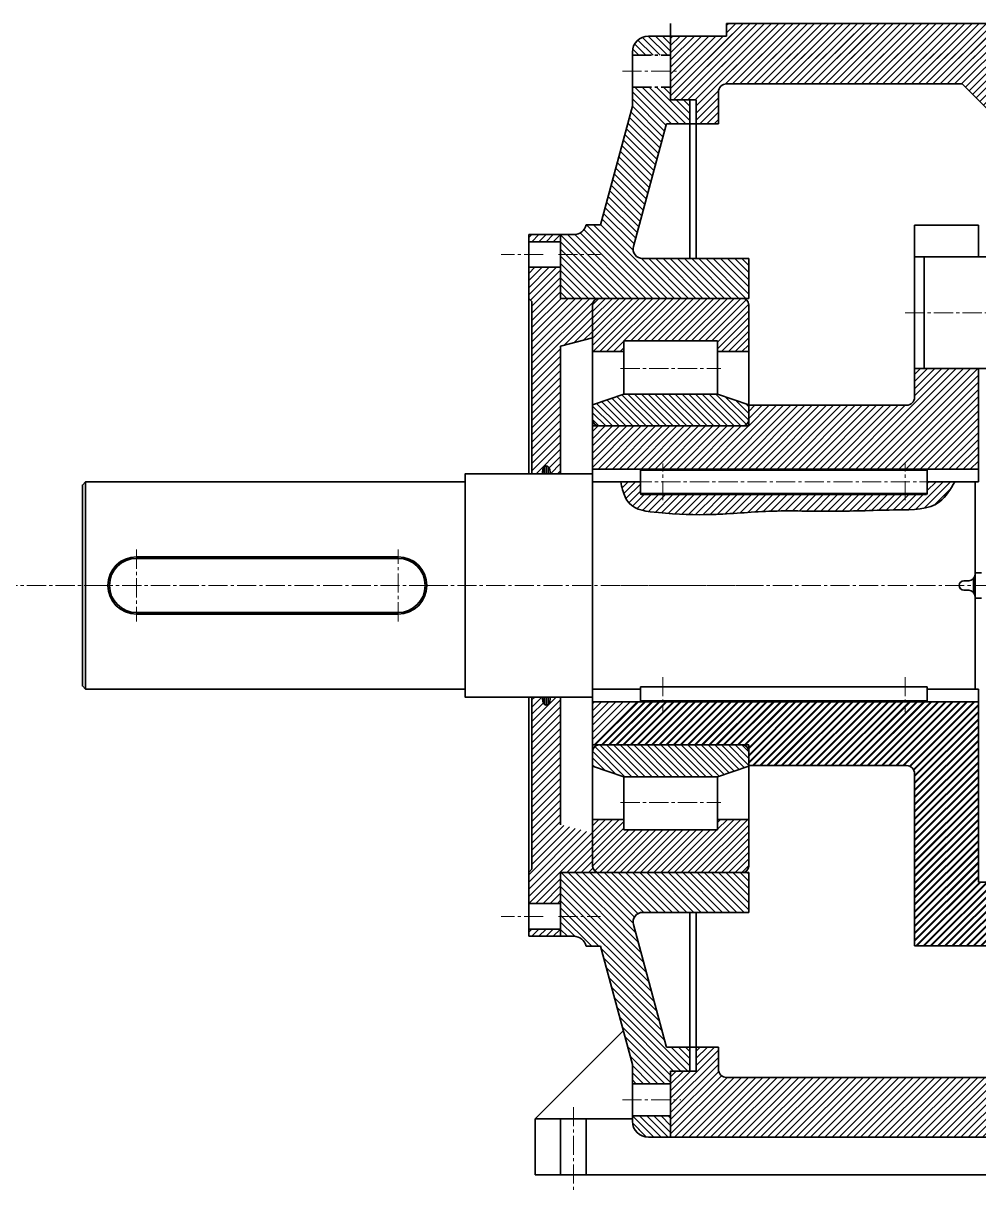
# Model space of a CAD drawing. Header units: millimetres. Extents: x -594 to 6367, y -2099 to 456.
# Drawn here: x 952 to 1551, y -380 to 353 of the extents above; entities that cross this region are included whole.
import ezdxf

# ---------------------------------------------------------------- set-up
doc = ezdxf.new("R2010")
doc.units = ezdxf.units.MM
doc.set_wipeout_variables(frame=1)
doc.linetypes.add('点画线', pattern=[18, 12, -2, 2, -2])
for name, color, linetype, lineweight in [('中心线层', 1, '点画线', 18), ('剖面线层', 4, 'Continuous', 18), ('粗实线层', 7, 'Continuous', 35)]:
    doc.layers.add(name, color=color, linetype=linetype, lineweight=lineweight)
pattern_1 = [(315, (0, 0), (2.1213203, 2.1213203), [])]
pattern_2 = [(45, (0, 0), (-2.1213203, 2.1213203), [])]

# ---------------------------------------------------------------- blocks, each defined once
blk = doc.blocks.new('*X16')
at = {"layer": '剖面线层'}
for p, q in [((1310.55, -100), (1337.55, -73)), ((1315.04, -100), (1342.04, -73)), ((1319.53, -100), (1346.53, -73)), ((1324.02, -100), (1351.02, -73)), ((1328.51, -100), (1355.51, -73)), ((1333, -100), (1360, -73)), ((1337.49, -100), (1364.49, -73)), ((1341.98, -100), (1368.98, -73)), ((1346.47, -100), (1373.47, -73)), ((1350.96, -100), (1377.96, -73)), ((1355.45, -100), (1382.45, -73)), ((1359.94, -100), (1386.94, -73)), ((1364.43, -100), (1391.43, -73)), ((1368.92, -100), (1395.92, -73)), ((1373.41, -100), (1400.41, -73)), ((1377.9, -100), (1404.9, -73)), ((1382.39, -100), (1409.39, -73)), ((1386.88, -100), (1413.88, -73)), ((1391.37, -100), (1418.37, -73)), ((1395.86, -100), (1422.86, -73)), ((1400.35, -100), (1427.35, -73)), ((1404.84, -100), (1431.84, -73)), ((1406.81, -102.53), (1436.33, -73)), ((1406.81, -107.02), (1440.82, -73)), ((1406.81, -111.51), (1445.31, -73)), ((1409.8, -113), (1449.8, -73)), ((1414.29, -113), (1454.29, -73)), ((1418.78, -113), (1458.78, -73)), ((1423.27, -113), (1463.27, -73)), ((1427.76, -113), (1467.76, -73)), ((1432.25, -113), (1472.25, -73)), ((1436.74, -113), (1476.74, -73)), ((1441.23, -113), (1481.23, -73)), ((1445.72, -113), (1485.72, -73)), ((1450.21, -113), (1490.21, -73)), ((1454.7, -113), (1494.7, -73)), ((1459.19, -113), (1499.19, -73)), ((1463.68, -113), (1503.68, -73)), ((1468.17, -113), (1508.17, -73)), ((1472.66, -113), (1512.66, -73)), ((1477.15, -113), (1517.15, -73)), ((1481.64, -113), (1521.64, -73)), ((1486.13, -113), (1526.13, -73)), ((1490.62, -113), (1530.62, -73)), ((1495.11, -113), (1535.11, -73)), ((1499.6, -113), (1539.6, -73)), ((1504.09, -113), (1544.09, -73)), ((1508.03, -113.55), (1548.58, -73)), ((1510.27, -115.8), (1550.81, -75.27)), ((1510.81, -119.76), (1550.81, -79.76)), ((1510.81, -124.25), (1550.81, -84.25)), ((1510.81, -128.74), (1550.81, -88.74)), ((1510.81, -133.23), (1550.81, -93.23)), ((1510.81, -137.72), (1550.81, -97.72)), ((1510.81, -142.21), (1550.81, -102.21)), ((1510.81, -146.7), (1550.81, -106.7)), ((1510.81, -151.19), (1550.81, -111.19)), ((1510.81, -155.68), (1550.81, -115.68)), ((1510.81, -160.17), (1550.81, -120.17)), ((1510.81, -164.66), (1550.81, -124.66)), ((1510.81, -169.15), (1550.81, -129.15)), ((1510.81, -173.64), (1550.81, -133.64)), ((1510.81, -178.13), (1550.81, -138.13)), ((1510.81, -182.62), (1550.81, -142.62)), ((1510.81, -187.11), (1550.81, -147.11)), ((1510.81, -191.6), (1550.81, -151.6)), ((1510.81, -196.09), (1550.81, -156.09)), ((1510.81, -200.58), (1550.81, -160.58)), ((1510.81, -205.07), (1550.81, -165.07)), ((1510.81, -209.56), (1550.81, -169.56)), ((1510.81, -214.05), (1550.81, -174.05)), ((1510.81, -218.54), (1550.81, -178.54)), ((1510.81, -223.03), (1550.81, -183.03)), ((1512.33, -226), (1552.33, -186)), ((1516.82, -226), (1556.82, -186)), ((1521.31, -226), (1561.31, -186)), ((1525.8, -226), (1565.8, -186)), ((1530.29, -226), (1570.29, -186)), ((1534.78, -226), (1574.78, -186)), ((1539.27, -226), (1579.27, -186)), ((1543.76, -226), (1583.76, -186)), ((1548.25, -226), (1588.25, -186)), ((1552.74, -226), (1592.74, -186)), ((1557.23, -226), (1597.23, -186)), ((1561.72, -226), (1601.72, -186)), ((1566.21, -226), (1606.21, -186)), ((1570.7, -226), (1610.7, -186)), ((1575.19, -226), (1615.19, -186)), ((1579.68, -226), (1619.68, -186)), ((1584.17, -226), (1624.17, -186)), ((1588.66, -226), (1628.66, -186)), ((1593.15, -226), (1633.15, -186)), ((1597.64, -226), (1637.64, -186))]:
    blk.add_line(p, q, dxfattribs=at)
blk = doc.blocks.new('*X18')
at = {"layer": '中心线层'}
for p, q in [((18, 22.5), (18, -22.5)), ((182, -22.5), (182, 22.5))]:
    blk.add_line(p, q, dxfattribs=at)
at = {"layer": '中心线层', "linetype": '点画线', "lineweight": 18}
blk.add_line((-9, 0), (209, 0), dxfattribs=at)
at = {"layer": '粗实线层'}
for p, q in [((18, 18), (182, 18)), ((18, 17), (182, 17)), ((18, -17), (182, -17)), ((18, -18), (182, -18))]:
    blk.add_line(p, q, dxfattribs=at)
for centre, radius, start, end in [((18, 0), 18, 90, 270), ((18, 0), 17, 90, 270), ((182, 0), 18, 270, 90), ((182, 0), 17, 270, 90)]:
    blk.add_arc(centre, radius, start, end, dxfattribs=at)
blk = doc.blocks.new('*X20')
at = {"layer": '中心线层'}
for p, q in [((14, -3.5), (14, 19.5)), ((166, -3.5), (166, 19.5))]:
    blk.add_line(p, q, dxfattribs=at)
at = {"layer": '粗实线层'}
for p, q in [((0, 15.4), (0.6, 16)), ((0, 0.6), (0, 15.4)), ((0, 15.4), (180, 15.4)), ((0.6, 16), (179.4, 16)), ((179.4, 16), (180, 15.4)), ((180, 0.6), (180, 15.4)), ((0, 0.6), (0.6, 0)), ((0, 0.6), (180, 0.6)), ((0.6, 0), (179.4, 0)), ((179.4, 0), (180, 0.6))]:
    blk.add_line(p, q, dxfattribs=at)

msp = doc.modelspace()

# ---------------------------------------------------------------- hatches: boundary and pattern name
at = {"layer": '剖面线层'}
h = msp.add_hatch(dxfattribs=at)
h.set_pattern_fill('ANSI31', color=256)
h.paths.add_polyline_path([(1745.81, 352.5), (1687.81, 352.5), (1687.81, 314.5), (1712.81, 314.5, -0.414214), (1717.81, 309.5), (1717.81, 300.5), (1750.81, 300.5), (1750.81, 341), (1750.81, 347.5, 0.414214)])
h.paths.add_polyline_path([(1663.81, 352.5), (1602.8, 352.5), (1602.8, 341), (1602.8, 319.2), (1602.8, 300.5), (1633.81, 300.5), (1633.81, 309.5, -0.414214), (1638.81, 314.5), (1663.81, 314.5)])
h.paths.add_polyline_path([(1586.8, 352.5), (1392.81, 352.5), (1392.81, 351), (1392.81, 344.5), (1357.81, 344.5), (1357.81, 312.5), (1357.81, 304.5), (1373.81, 304.5), (1373.81, 300.5), (1387.82, 300.5), (1387.82, 309.48, -0.414214), (1392.81, 314.5), (1397.75, 314.5), (1540.68, 314.5), (1554.77, 300.5), (1586.8, 300.5), (1586.8, 319.2), (1586.8, 341)])
h = msp.add_hatch(dxfattribs=at)
h.set_pattern_fill('ANSI31', color=256, angle=90)
h.paths.add_polyline_path([(1355, 288.91), (1355.16, 289.48), (1369.81, 289.48), (1369.81, 304.5), (1357.81, 304.5), (1357.81, 312.5), (1333.81, 312.5), (1333.81, 300.5), (1313.84, 226.21), (1304.83, 226.21, -0.349548), (1297.03, 220), (1288.81, 220), (1288.81, 199.5), (1288.81, 180), (1406.81, 180), (1406.81, 205), (1340.27, 205, -0.490146), (1334.46, 212.5)])
h.paths.add_polyline_path([(1357.81, 344.5), (1343.81, 344.5, 0.414214), (1333.81, 334.5), (1333.81, 332.5), (1357.81, 332.5)])
h = msp.add_hatch(dxfattribs=at)
h.set_pattern_fill('ANSI31', color=256)
h.paths.add_polyline_path([(1717.81, 309.5), (1717.81, 256), (1750.81, 256), (1750.81, 341, 0.414214), (1745.81, 346), (1687.81, 346), (1687.81, 314.5), (1712.81, 314.5, -0.414214)])
h.paths.add_polyline_path([(1602.8, 346), (1602.8, 341), (1602.8, 319.2), (1602.8, 294.5), (1628.81, 294.5), (1628.81, 289.5), (1633.81, 289.5), (1633.81, 309.5, -0.414214), (1638.81, 314.5), (1663.81, 314.5), (1663.81, 346)])
h.paths.add_polyline_path([(1392.81, 346), (1392.81, 344.5), (1357.81, 344.5), (1357.81, 312.5), (1357.81, 304.5), (1373.81, 304.5), (1373.81, 289.48), (1387.82, 289.48), (1387.82, 309.48, -0.414214), (1392.81, 314.5), (1397.75, 314.5), (1540.68, 314.5), (1560.81, 294.5), (1586.8, 294.5), (1586.8, 319.2), (1586.8, 341), (1586.8, 346)])
h = msp.add_hatch(dxfattribs=at)
h.set_pattern_fill('ANSI31', color=256)
edge = h.paths.add_edge_path()
edge.add_line((1312.81, 180), (1288.81, 180))
edge.add_line((1288.81, 180), (1288.81, 199.5))
edge.add_line((1288.81, 199.5), (1268.81, 199.5))
edge.add_line((1268.81, 199.5), (1268.81, 180))
edge.add_line((1268.81, 180), (1270.81, 178))
edge.add_line((1270.81, 178), (1270.81, 70))
edge.add_line((1270.81, 70), (1277.3, 70))
edge.add_ellipse((1279.8, 70.04), major_axis=(0, -5), ratio=0.5, start_angle=209.99191, end_angle=270, ccw=False)
edge.add_ellipse((1279.8, 70.04), major_axis=(0, -5), ratio=0.5, start_angle=180, end_angle=209.99191, ccw=False)
edge.add_ellipse((1279.8, 70.04), major_axis=(0, -5), ratio=0.5, start_angle=149.9919, end_angle=180, ccw=False)
edge.add_ellipse((1279.8, 70.04), major_axis=(0, -5), ratio=0.5, start_angle=90, end_angle=149.9919, ccw=False)
edge.add_line((1282.3, 70), (1288.81, 70))
edge.add_line((1288.81, 70), (1288.81, 150))
edge.add_line((1288.81, 150), (1308.81, 155.21))
edge.add_line((1308.81, 155.21), (1308.81, 176))
edge.add_arc((1312.81, 176), 4, 90, 180, ccw=False)
h.paths.add_polyline_path([(1288.81, 220), (1272.81, 220), (1268.81, 220), (1268.81, 215.5), (1288.81, 215.5)])
h = msp.add_hatch(dxfattribs=at)
h.set_pattern_fill('无图案', color=256, style=0, pattern_type=0)
h.set_pattern_definition(pattern_2)
edge = h.paths.add_edge_path(flags=0)
edge.add_line((1308.81, 146.67), (1308.81, 176))
edge.add_arc((1312.81, 176), 4, 90, 180, ccw=False)
edge.add_line((1312.81, 180), (1402.81, 180))
edge.add_arc((1402.81, 176), 4, 0, 90, ccw=False)
edge.add_line((1406.81, 176), (1406.81, 146.67))
edge.add_line((1406.81, 146.67), (1387.21, 146.67))
edge.add_line((1387.21, 146.67), (1387.21, 153.33))
edge.add_line((1387.21, 153.33), (1328.41, 153.33))
edge.add_line((1328.41, 153.33), (1328.41, 146.67))
edge.add_line((1328.41, 146.67), (1308.81, 146.67))
h = msp.add_hatch(dxfattribs=at)
h.set_pattern_fill('ANSI31', color=256, style=0, pattern_type=0)
edge = h.paths.add_edge_path(flags=0)
edge.add_line((1308.81, -73), (1308.81, -100))
edge.add_line((1308.81, -100), (1406.81, -100))
edge.add_line((1406.81, -100), (1406.81, -113))
edge.add_line((1406.81, -113), (1505.81, -113))
edge.add_arc((1505.81, -118), 5, 0, 90, ccw=False)
edge.add_line((1510.81, -118), (1510.81, -226))
edge.add_line((1510.81, -226), (1594.81, -226))
edge.add_line((1594.81, -226), (1594.81, -186))
edge.add_line((1594.81, -186), (1550.81, -186))
edge.add_line((1550.81, -186), (1550.81, -136))
edge.add_line((1550.81, -136), (1550.81, -93.78))
edge.add_line((1550.81, -93.78), (1550.81, -73))
edge.add_line((1550.81, -73), (1308.81, -73))
edge = h.paths.add_edge_path(flags=0)
edge.add_line((1406.81, 113), (1406.81, 100))
edge.add_line((1406.81, 100), (1308.81, 100))
edge.add_line((1308.81, 100), (1308.81, 73))
edge.add_line((1308.81, 73), (1550.81, 73))
edge.add_line((1550.81, 73), (1550.81, 82.96))
edge.add_line((1550.81, 82.96), (1550.81, 136))
edge.add_line((1550.81, 136), (1516.81, 136))
edge.add_line((1516.81, 136), (1510.81, 136))
edge.add_line((1510.81, 136), (1510.81, 118))
edge.add_arc((1505.81, 118), 5, -90, 0, ccw=False)
edge.add_line((1505.81, 113), (1406.81, 113))
h = msp.add_hatch(dxfattribs=at)
h.set_pattern_fill('无图案', color=256, style=0, pattern_type=0)
h.set_pattern_definition(pattern_1)
edge = h.paths.add_edge_path(flags=0)
edge.add_arc((1312.81, 104), 4, 241.04498, 270, ccw=False)
edge.add_arc((1312.81, 104), 4, 180, 241.04498, ccw=False)
edge.add_line((1308.81, 104), (1308.81, 113.33))
edge.add_line((1308.81, 113.33), (1328.41, 120))
edge.add_line((1328.41, 120), (1387.21, 120))
edge.add_line((1387.21, 120), (1406.81, 113.33))
edge.add_line((1406.81, 113.33), (1406.81, 104))
edge.add_arc((1402.81, 104), 4, -90, 0, ccw=False)
edge.add_line((1402.81, 100), (1312.81, 100))
h = msp.add_hatch(dxfattribs=at)
h.set_pattern_fill('ANSI31', color=256)
edge = h.paths.add_edge_path()
edge.add_line((1312.81, -180), (1288.81, -180))
edge.add_line((1288.81, -180), (1288.81, -199.5))
edge.add_line((1288.81, -199.5), (1268.81, -199.5))
edge.add_line((1268.81, -199.5), (1268.81, -180))
edge.add_line((1268.81, -180), (1270.81, -178))
edge.add_line((1270.81, -178), (1270.81, -70))
edge.add_line((1270.81, -70), (1277.3, -70))
edge.add_ellipse((1279.8, -70.04), major_axis=(0, 5), ratio=0.5, start_angle=90, end_angle=150.00809)
edge.add_ellipse((1279.8, -70.04), major_axis=(0, 5), ratio=0.5, start_angle=150.00809, end_angle=180)
edge.add_ellipse((1279.8, -70.04), major_axis=(0, 5), ratio=0.5, start_angle=180, end_angle=210.0081)
edge.add_ellipse((1279.8, -70.04), major_axis=(0, 5), ratio=0.5, start_angle=210.0081, end_angle=270)
edge.add_line((1282.3, -70), (1288.81, -70))
edge.add_line((1288.81, -70), (1288.81, -150))
edge.add_line((1288.81, -150), (1308.81, -155.21))
edge.add_line((1308.81, -155.21), (1308.81, -176))
edge.add_arc((1312.81, -176), 4, 180, 270)
h.paths.add_polyline_path([(1288.81, -220), (1272.81, -220), (1268.81, -220), (1268.81, -215.5), (1288.81, -215.5)])
h = msp.add_hatch(dxfattribs=at)
h.set_pattern_fill('无图案', color=256, style=0, pattern_type=0)
h.set_pattern_definition(pattern_1)
edge = h.paths.add_edge_path(flags=0)
edge.add_arc((1312.81, -104), 4, 118.95502, 180, ccw=False)
edge.add_arc((1312.81, -104), 4, 90, 118.95502, ccw=False)
edge.add_line((1312.81, -100), (1402.81, -100))
edge.add_arc((1402.81, -104), 4, 0, 90, ccw=False)
edge.add_line((1406.81, -104), (1406.81, -113.33))
edge.add_line((1406.81, -113.33), (1387.21, -120))
edge.add_line((1387.21, -120), (1328.41, -120))
edge.add_line((1328.41, -120), (1308.81, -113.33))
edge.add_line((1308.81, -113.33), (1308.81, -104))
h = msp.add_hatch(dxfattribs=at)
h.set_pattern_fill('无图案', color=256, style=0, pattern_type=0)
h.set_pattern_definition(pattern_2)
edge = h.paths.add_edge_path(flags=0)
edge.add_arc((1312.81, -176), 4, 180, 270, ccw=False)
edge.add_line((1308.81, -176), (1308.81, -146.67))
edge.add_line((1308.81, -146.67), (1328.41, -146.67))
edge.add_line((1328.41, -146.67), (1328.41, -153.33))
edge.add_line((1328.41, -153.33), (1387.21, -153.33))
edge.add_line((1387.21, -153.33), (1387.21, -146.67))
edge.add_line((1387.21, -146.67), (1406.81, -146.67))
edge.add_line((1406.81, -146.67), (1406.81, -176))
edge.add_arc((1402.81, -176), 4, -90, 0, ccw=False)
edge.add_line((1402.81, -180), (1312.81, -180))
h = msp.add_hatch(dxfattribs=at)
h.set_pattern_fill('ANSI31', color=256, angle=90)
h.paths.add_polyline_path([(1355, -288.91), (1355.16, -289.48), (1369.81, -289.48), (1369.81, -304.5), (1357.81, -304.5), (1357.81, -312.5), (1333.81, -312.5), (1333.81, -300.5), (1313.84, -226.21), (1304.83, -226.21, 0.349548), (1297.03, -220), (1288.81, -220), (1288.81, -199.5), (1288.81, -180), (1406.81, -180), (1406.81, -205), (1340.27, -205, 0.490146), (1334.46, -212.5)])
h.paths.add_polyline_path([(1357.81, -344.5), (1343.81, -344.5, -0.414214), (1333.81, -334.5), (1333.81, -332.5), (1357.81, -332.5)])
h = msp.add_hatch(dxfattribs=at)
h.set_pattern_fill('ANSI31', color=256)
h.paths.add_polyline_path([(1750.81, -286.5), (1750.81, -266), (1750.81, -256), (1717.81, -256), (1717.81, -286.5), (1717.81, -311.5, -0.414214), (1714.81, -314.5), (1636.81, -314.5, -0.414214), (1633.81, -311.5), (1633.81, -289.5), (1628.81, -289.5), (1628.81, -294.9), (1560.81, -295.5), (1560.81, -303.5, -0.414214), (1555.81, -308.5), (1549.81, -308.5), (1397.75, -308.5), (1392.84, -308.5, -0.414214), (1387.82, -303.51), (1387.82, -289.48), (1373.81, -289.48), (1373.81, -304.5), (1357.81, -304.5), (1357.81, -312.5), (1357.81, -344.5), (1357.81, -346), (1750.81, -346), (1750.81, -334.5)])
h = msp.add_hatch(dxfattribs=at)
h.set_pattern_fill('ANSI31', color=256, angle=90)
h.paths.add_polyline_path([(1357.81, -344.5), (1357.81, -332.5), (1333.81, -332.5), (1333.81, -334.5), (1333.81, -336, 0.414214), (1343.81, -346), (1357.81, -346)])

# ---------------------------------------------------------------- linework, layer by layer
at = {"layer": '中心线层'}
for p, q in [((1327.52, 322.5), (1364.09, 322.5)), ((1277.89, 207.5), (1251.54, 207.5)), ((1287.41, 207.5), (1313.75, 207.5)), ((1504.93, 171), (1686.21, 171)), ((1326.41, 136), (1389.21, 136)), ((0, 0), (3507.16, 0)), ((1326.41, 0), (1409.81, 0)), ((1352.81, -57.44), (1352.81, -79.39)), ((1504.81, -57.44), (1504.81, -79.46)), ((1326.41, -136), (1389.21, -136)), ((1277.89, -207.5), (1251.54, -207.5)), ((1287.41, -207.5), (1313.75, -207.5)), ((1296.81, -327.08), (1296.81, -379.51)), ((1327.52, -322.5), (1364.09, -322.5))]:
    msp.add_line(p, q, dxfattribs=at)
at = {"layer": '粗实线层'}
for p, q in [((1357.81, 312.5), (1357.81, 352.5)), ((1745.81, 352.5), (1392.81, 352.5)), ((1392.81, 351), (1392.81, 352.5)), ((1343.81, 344.5), (1357.81, 344.5)), ((1357.81, 344.5), (1392.81, 344.5)), ((1392.81, 344.5), (1392.81, 351)), ((1333.81, 300.5), (1333.81, 334.5)), ((1357.81, 312.5), (1357.81, 304.5)), ((1387.82, 309.48), (1387.82, 289.48)), ((1392.81, 314.5), (1397.75, 314.5)), ((1397.75, 314.5), (1540.68, 314.5)), ((1560.81, 294.5), (1540.68, 314.5)), ((1313.84, 226.21), (1333.81, 300.5)), ((1357.81, 304.5), (1373.81, 304.5)), ((1373.81, 304.5), (1369.81, 304.5)), ((1369.81, 304.5), (1369.81, 205)), ((1373.81, 304.5), (1373.81, 205)), ((1334.49, 212.62), (1355, 288.91)), ((1355, 288.91), (1355.16, 289.48)), ((1355.16, 289.48), (1387.82, 289.48)), ((1268.81, 180), (1268.81, 220)), ((1268.81, 220), (1272.81, 220)), ((1272.81, 220), (1288.81, 220)), ((1288.81, 180), (1288.81, 220)), ((1288.81, 220), (1288.81, 199.5)), ((1288.81, 220), (1297.03, 220)), ((1304.83, 226.21), (1313.84, 226.21)), ((1550.81, 226), (1510.81, 226)), ((1510.81, 226), (1510.81, 118)), ((1550.81, 206), (1550.81, 226)), ((1268.81, 215.5), (1288.81, 215.5)), ((1406.81, 205), (1340.27, 205)), ((1406.81, 180), (1406.81, 205)), ((1516.81, 206), (1510.81, 206)), ((1562.31, 206), (1549.69, 206)), ((1268.81, 199.5), (1288.81, 199.5)), ((1268.81, 180), (1268.81, 70)), ((1268.81, 180), (1270.81, 178)), ((1270.81, 178), (1270.81, 70)), ((1406.81, 180), (1288.81, 180)), ((1308.81, 176), (1308.81, -176)), ((1312.81, 180), (1402.81, 180)), ((1402.81, 180), (1406.81, 180)), ((1406.81, 100), (1406.81, 176)), ((1308.81, 155.21), (1288.81, 150)), ((1288.81, 70), (1288.81, 150)), ((1308.81, 146.67), (1328.41, 146.67)), ((1328.41, 153.33), (1387.21, 153.33)), ((1328.41, 153.33), (1328.41, 120)), ((1387.21, 153.33), (1387.21, 120)), ((1387.21, 146.67), (1406.81, 146.67)), ((1516.81, 136), (1510.81, 136)), ((1550.81, 136), (1550.81, 82.96)), ((1308.81, 113.33), (1328.41, 120)), ((1328.41, 120), (1387.21, 120)), ((1328.41, 120), (1357.81, 120)), ((1387.21, 120), (1406.81, 113.33)), ((1505.81, 113), (1406.81, 113)), ((1406.81, 113), (1406.81, 100)), ((1406.81, 100), (1308.81, 100)), ((1312.81, 100), (1402.81, 100)), ((1550.81, 73), (1550.81, 82.96)), ((1278.55, 74.37), (1278.56, 70)), ((1279.8, 75.04), (1279.81, 70)), ((1281.05, 74.37), (1281.06, 70)), ((1288.81, 70), (1268.81, 70)), ((1308.81, 70), (1288.81, 70)), ((1550.81, 65), (1550.81, 73)), ((1548.81, 65), (1528.81, 65)), ((1548.81, 65), (1548.81, -65)), ((1548.81, 65), (1550.81, 65)), ((1552.81, 8), (1548.81, 8)), ((1544.81, 3), (1541.81, 3)), ((1547.81, 4.35), (1547.81, -4.35)), ((1544.81, -3), (1541.81, -3)), ((1552.81, -8), (1548.81, -8)), ((1338.81, -63.47), (1518.81, -63.47)), ((1338.81, -63.47), (1338.81, -65)), ((1518.81, -63.47), (1518.81, -65)), ((1550.81, -65), (1548.81, -65)), ((1550.81, -73), (1550.81, -65)), ((1268.81, -180), (1268.81, -70)), ((1270.81, -178), (1270.81, -70)), ((1278.55, -74.37), (1278.56, -70)), ((1279.8, -75.04), (1279.81, -70)), ((1281.05, -74.37), (1281.06, -70)), ((1288.81, -70), (1288.81, -150)), ((1308.81, -73), (1550.81, -73)), ((1308.81, -100), (1308.81, -73)), ((1308.81, -73), (1339.41, -73)), ((1338.81, -72.4), (1518.81, -72.4)), ((1550.81, -73), (1550.81, -93.78)), ((1550.81, -136), (1550.81, -93.78)), ((1406.81, -100), (1308.81, -100)), ((1312.81, -100), (1402.81, -100)), ((1406.81, -176), (1406.81, -100)), ((1406.81, -113), (1406.81, -100)), ((1308.81, -113.33), (1328.41, -120)), ((1387.21, -120), (1406.81, -113.33)), ((1505.81, -113), (1406.81, -113)), ((1328.41, -120), (1387.21, -120)), ((1328.41, -153.33), (1328.41, -120)), ((1387.21, -153.33), (1387.21, -120)), ((1510.81, -226), (1510.81, -118)), ((1550.81, -136), (1550.81, -186)), ((1308.81, -146.67), (1328.41, -146.67)), ((1328.41, -153.33), (1387.21, -153.33)), ((1387.21, -146.67), (1406.81, -146.67)), ((1270.81, -178), (1268.81, -180)), ((1268.81, -180), (1268.81, -220)), ((1406.81, -180), (1288.81, -180)), ((1288.81, -180), (1288.81, -220)), ((1312.81, -180), (1402.81, -180)), ((1406.81, -180), (1406.81, -205)), ((1550.81, -186), (1638.81, -186)), ((1268.81, -199.5), (1288.81, -199.5)), ((1288.81, -220), (1288.81, -199.5)), ((1406.81, -205), (1340.27, -205)), ((1369.81, -304.5), (1369.81, -205)), ((1373.81, -304.5), (1373.81, -205)), ((1268.81, -215.5), (1288.81, -215.5)), ((1334.49, -212.62), (1355, -288.91)), ((1268.81, -220), (1272.81, -220)), ((1272.81, -220), (1288.81, -220)), ((1288.81, -220), (1297.03, -220)), ((1304.83, -226.21), (1313.84, -226.21)), ((1313.84, -226.21), (1333.81, -300.5)), ((1510.81, -226), (1638.81, -226)), ((1328.09, -279.22), (1292.81, -314.5)), ((1355, -288.91), (1355.16, -289.48)), ((1355.16, -289.48), (1387.82, -289.48)), ((1373.81, -304.5), (1373.81, -289.48)), ((1373.81, -289.48), (1387.82, -289.48)), ((1387.82, -289.48), (1387.82, -303.48)), ((1333.81, -300.5), (1333.81, -334.5)), ((1357.81, -312.5), (1357.81, -304.5)), ((1357.81, -304.5), (1373.81, -304.5)), ((1357.81, -304.5), (1373.81, -304.5)), ((1373.81, -304.5), (1369.81, -304.5)), ((1292.81, -314.5), (1272.81, -334.5)), ((1333.81, -312.5), (1357.81, -312.5)), ((1357.81, -312.5), (1357.81, -344.5)), ((1392.81, -308.5), (1397.75, -308.5)), ((1397.75, -308.5), (1549.81, -308.5)), ((1555.81, -308.5), (1549.81, -308.5)), ((1272.81, -334.5), (1272.81, -369.5)), ((1333.81, -334.5), (1272.81, -334.5)), ((1288.81, -369.5), (1288.81, -334.5)), ((1304.81, -334.5), (1304.81, -369.5)), ((1333.81, -332.5), (1357.81, -332.5)), ((1333.81, -334.5), (1333.81, -336)), ((1343.81, -346), (1750.81, -346)), ((1357.81, -344.5), (1357.81, -346)), ((1357.81, -346), (1357.81, -346)), ((1357.81, -346), (1357.81, -346)), ((1272.81, -369.5), (1916.81, -369.5))]:
    msp.add_line(p, q, dxfattribs=at)
at = {"layer": '粗实线层', "linetype": '点画线'}
for p, q in [((1333.81, 332.5), (1357.81, 332.5)), ((1333.81, 312.5), (1357.81, 312.5))]:
    msp.add_line(p, q, dxfattribs=at)
at = {"layer": '粗实线层'}
for points in [[(1516.81, 206), (1672.81, 206), (1672.81, 136), (1516.81, 136)], [(988.81, 0), (988.81, -63), (990.81, -65), (990.81, 65), (988.81, 63)]]:
    msp.add_lwpolyline(points, close=True, dxfattribs=at)
for points in [[(1228.81, -65), (1228.81, -70), (1308.81, -70), (1308.81, -65), (1308.81, 65), (1308.81, 70), (1228.81, 70), (1228.81, 65)], [(990.81, 65), (1228.81, 65), (1228.81, -65), (990.81, -65)], [(1338.81, -65), (1308.81, -65)], [(1338.81, -65), (1338.81, -72.4), (1339.41, -73), (1518.21, -73), (1518.81, -72.4), (1518.81, -65)], [(1548.81, -65), (1518.81, -65)]]:
    msp.add_lwpolyline(points, dxfattribs=at)
for centre, radius, start, end in [((1343.81, 334.5), 10, 90, 180), ((1392.82, 309.5), 5, 90.19363, 180.19363), ((1297.03, 228), 8, 270, 347.06789), ((1340.27, 211), 6, 164.35314, 270), ((1312.81, 176), 4, 90, 180), ((1402.81, 176), 4, 0, 90), ((1505.81, 118), 5, 270, 360), ((1312.81, 104), 4, 180, 270), ((1402.81, 104), 4, 270, 0), ((1541.81, 0), 3, 90, 270), ((1544.81, 7), 4, 270, 360), ((1544.81, -7), 4, 0, 90), ((1312.81, -104), 4, 90, 180), ((1402.81, -104), 4, 360, 90), ((1505.81, -118), 5, 360, 90), ((1312.81, -176), 4, 180, 270), ((1402.81, -176), 4, 270, 0), ((1340.27, -211), 6, 90, 195.64686), ((1297.03, -228), 8, 12.93211, 90), ((1392.82, -303.5), 5, 179.80637, 269.80637), ((1343.81, -336), 10, 180, 270)]:
    msp.add_arc(centre, radius, start, end, dxfattribs=at)
msp.add_ellipse((1279.8, 70.04), major_axis=(0, -5), ratio=0.5, start_param=1.570796, end_param=4.712389, dxfattribs=at)
at = {"layer": '粗实线层', "extrusion": (0, 0, -1)}
msp.add_ellipse((1279.8, -70.04), major_axis=(0, 5), ratio=0.5, start_param=1.570796, end_param=4.712389, dxfattribs=at)

# ---------------------------------------------------------------- block references
at = {"layer": '剖面线层'}
msp.add_blockref('*X16', (0, 0), dxfattribs=at)

# ---------------------------------------------------------------- next in the draw order: wipeouts: each hides what was drawn before it
for points in [[(1518.81, 57.6), (1518.81, 66.47), (1518.81, 66.47), (1518.81, 72.4), (1518.81, 72.4), (1518.21, 73), (1518.21, 73), (1504.81, 73), (1504.81, 73), (1352.81, 73), (1352.81, 73), (1339.41, 73), (1339.41, 73), (1338.81, 72.4), (1338.81, 72.4), (1338.81, 66.47), (1338.81, 66.47), (1338.81, 57.6), (1338.81, 57.6), (1339.41, 57), (1339.41, 57), (1352.81, 57), (1352.81, 57), (1504.81, 57), (1504.81, 57), (1518.21, 57), (1518.21, 57)], [(1204.82, 0), (1204.82, 0.09), (1204.82, 0.18), (1204.82, 0.27), (1204.82, 0.36), (1204.82, 0.45), (1204.81, 0.54), (1204.81, 0.63), (1204.81, 0.72), (1204.8, 0.81), (1204.8, 0.89), (1204.79, 0.98), (1204.79, 1.07), (1204.78, 1.16), (1204.78, 1.25), (1204.77, 1.34), (1204.76, 1.43), (1204.76, 1.52), (1204.75, 1.61), (1204.74, 1.7), (1204.73, 1.79), (1204.72, 1.88), (1204.71, 1.97), (1204.7, 2.05), (1204.69, 2.14), (1204.68, 2.23), (1204.67, 2.32), (1204.66, 2.41), (1204.65, 2.5), (1204.63, 2.59), (1204.62, 2.68), (1204.62, 2.68), (1204.47, 3.52), (1204.29, 4.35), (1204.06, 5.17), (1203.8, 5.98), (1203.5, 6.78), (1203.16, 7.56), (1202.78, 8.33), (1202.37, 9.07), (1201.92, 9.8), (1201.44, 10.5), (1200.92, 11.18), (1200.38, 11.84), (1199.8, 12.47), (1199.2, 13.07), (1198.56, 13.64), (1197.91, 14.18), (1197.22, 14.69), (1196.51, 15.17), (1195.78, 15.61), (1195.03, 16.02), (1194.27, 16.39), (1193.48, 16.72), (1192.68, 17.02), (1191.87, 17.28), (1191.05, 17.5), (1190.21, 17.68), (1189.37, 17.82), (1188.52, 17.92), (1187.67, 17.98), (1186.82, 18), (1186.82, 18), (1022.82, 18), (1022.82, 18), (1021.97, 17.98), (1021.12, 17.92), (1020.27, 17.82), (1019.43, 17.68), (1018.6, 17.5), (1017.77, 17.28), (1016.96, 17.02), (1016.16, 16.72), (1015.37, 16.39), (1014.61, 16.02), (1013.86, 15.61), (1013.13, 15.17), (1012.42, 14.69), (1011.74, 14.18), (1011.08, 13.64), (1010.44, 13.07), (1009.84, 12.47), (1009.26, 11.84), (1008.72, 11.18), (1008.2, 10.5), (1007.72, 9.8), (1007.27, 9.07), (1006.86, 8.33), (1006.49, 7.56), (1006.15, 6.78), (1005.84, 5.98), (1005.58, 5.17), (1005.35, 4.35), (1005.17, 3.52), (1005.02, 2.68), (1005.02, 2.68), (1005.01, 2.59), (1004.99, 2.5), (1004.98, 2.41), (1004.97, 2.32), (1004.96, 2.23), (1004.95, 2.14), (1004.94, 2.05), (1004.93, 1.97), (1004.92, 1.88), (1004.91, 1.79), (1004.9, 1.7), (1004.89, 1.61), (1004.88, 1.52), (1004.88, 1.43), (1004.87, 1.34), (1004.86, 1.25), (1004.86, 1.16), (1004.85, 1.07), (1004.85, 0.98), (1004.84, 0.89), (1004.84, 0.81), (1004.83, 0.72), (1004.83, 0.63), (1004.83, 0.54), (1004.83, 0.45), (1004.82, 0.36), (1004.82, 0.27), (1004.82, 0.18), (1004.82, 0.09), (1004.82, 0), (1004.82, 0), (1004.85, -0.94), (1004.92, -1.88), (1005.04, -2.82), (1005.21, -3.74), (1005.43, -4.66), (1005.7, -5.56), (1006.02, -6.45), (1006.38, -7.32), (1006.78, -8.17), (1007.23, -9), (1007.72, -9.8), (1008.26, -10.58), (1008.83, -11.33), (1009.44, -12.04), (1010.09, -12.73), (1010.78, -13.38), (1011.49, -13.99), (1012.24, -14.56), (1013.02, -15.1), (1013.82, -15.59), (1014.65, -16.04), (1015.5, -16.44), (1016.37, -16.8), (1017.26, -17.12), (1018.16, -17.39), (1019.08, -17.61), (1020, -17.78), (1020.94, -17.9), (1021.88, -17.98), (1022.82, -18), (1022.82, -18), (1186.82, -18), (1186.82, -18), (1187.76, -17.98), (1188.7, -17.9), (1189.64, -17.78), (1190.56, -17.61), (1191.48, -17.39), (1192.38, -17.12), (1193.27, -16.8), (1194.14, -16.44), (1194.99, -16.04), (1195.82, -15.59), (1196.62, -15.1), (1197.4, -14.56), (1198.15, -13.99), (1198.86, -13.38), (1199.55, -12.73), (1200.2, -12.04), (1200.81, -11.33), (1201.38, -10.58), (1201.92, -9.8), (1202.41, -9), (1202.86, -8.17), (1203.26, -7.32), (1203.63, -6.45), (1203.94, -5.56), (1204.21, -4.66), (1204.43, -3.74), (1204.6, -2.82), (1204.72, -1.88), (1204.8, -0.94)]]:
    msp.add_wipeout(points).dxf.layer = '粗实线层'

# ---------------------------------------------------------------- next in the draw order: hatches: boundary and pattern name
h = msp.add_hatch(dxfattribs=at)
h.set_pattern_fill('ANSI31', color=256, style=0, pattern_type=0)
edge = h.paths.add_edge_path(flags=0)
edge.add_spline(control_points=[(1326.51, 65), (1326.86, 63.35), (1327.83, 58.71), (1332.29, 47.44), (1356.13, 44.86), (1384.22, 43.7), (1421.3, 47.5), (1460.34, 45.93), (1494.64, 47.63), (1525.69, 47.38), (1533.28, 60.27), (1536.06, 65)], knot_values=[0, 0, 0, 0, 5.117675, 14.426839, 33.911232, 68.067594, 103.708336, 144.788211, 184.720324, 211.83917, 227.567791, 227.567791, 227.567791, 227.567791], weights=[1, 1, 1, 1, 1, 1, 1, 1, 1, 1, 1, 1], degree=3, periodic=0)
edge.add_line((1536.06, 65), (1518.81, 65))
edge.add_line((1518.81, 65), (1518.81, 57.6))
edge.add_line((1518.81, 57.6), (1518.21, 57))
edge.add_line((1518.21, 57), (1338.81, 57))
edge.add_line((1338.81, 57), (1338.81, 65))
edge.add_line((1338.81, 65), (1326.51, 65))

# ---------------------------------------------------------------- next in the draw order: linework, layer by layer
at = {"layer": '中心线层'}
msp.add_line((1333.92, 65), (1523.94, 65), dxfattribs=at)
at = {"layer": '剖面线层'}
msp.add_line((1338.81, 57.6), (1339.41, 57), dxfattribs=at)
at = {"layer": '粗实线层'}
msp.add_line((1308.81, 73), (1550.81, 73), dxfattribs=at)
for points in [[(1338.81, 65), (1338.81, 72.4), (1339.41, 73), (1518.21, 73), (1518.81, 72.4), (1518.81, 65)], [(1338.81, 65), (1308.81, 65)], [(1548.81, 65), (1518.81, 65)]]:
    msp.add_lwpolyline(points, dxfattribs=at)
msp.add_open_spline([(1536.06, 65), (1533.28, 60.27), (1525.69, 47.38), (1494.64, 47.63), (1460.34, 45.93), (1421.3, 47.5), (1384.22, 43.7), (1356.13, 44.86), (1332.29, 47.44), (1327.83, 58.71), (1326.86, 63.35), (1326.51, 65)], degree=3, knots=[0, 0, 0, 0, 2175.812104, 5927.286172, 11451.278118, 17134.045101, 22064.392033, 26789.397879, 29484.763207, 30772.542505, 31480.493841, 31480.493841, 31480.493841, 31480.493841], dxfattribs=at)

# ---------------------------------------------------------------- next in the draw order: block references
for name, p in [('*X20', (1338.81, 57)), ('*X18', (1004.82, 0))]:
    msp.add_blockref(name, p, dxfattribs=at)

doc.saveas('drawing.dxf')
